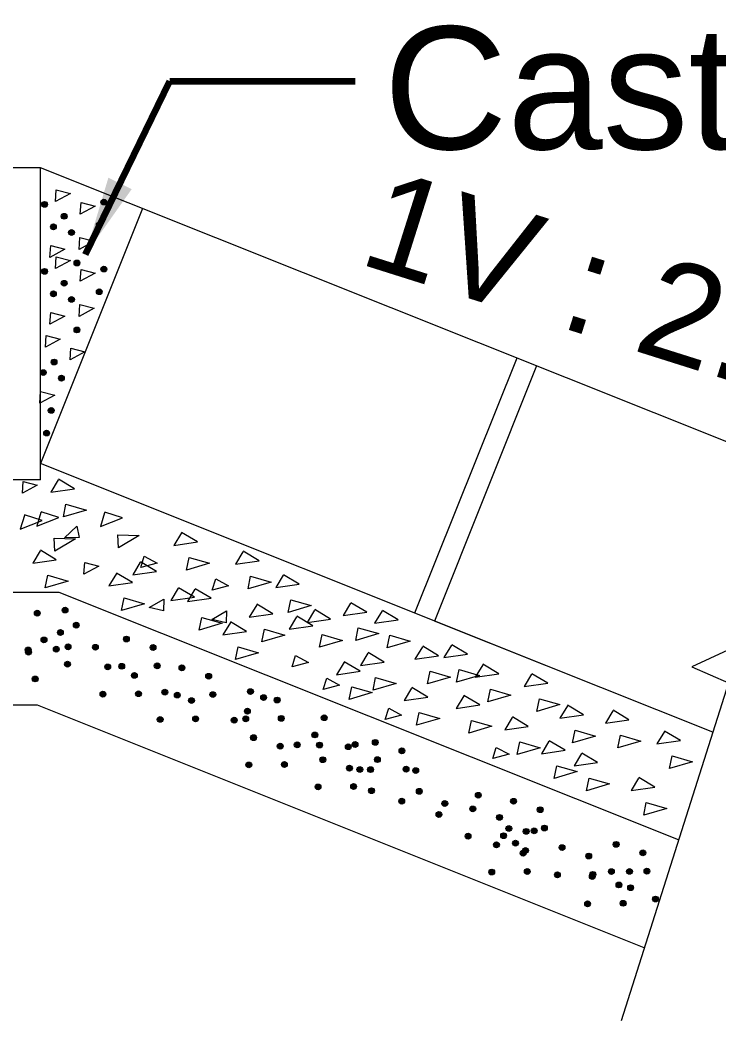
# Model space of a CAD drawing. Header units: inches. Extents: x -885 to 26362, y -28010 to 990.
# Drawn here: x 4100.56 to 4106.76, y -17539.31 to -17530.43 of the extents above; entities that cross this region are included whole.
import ezdxf

# ---------------------------------------------------------------- set-up
doc = ezdxf.new("R2010")
doc.units = ezdxf.units.IN
doc.header["$MEASUREMENT"] = 0
doc.layers.add('LINE', color=7, linetype='Continuous')
doc.styles.get("Standard").update_dxf_attribs({"font": 'arial.ttf'})
doc.dimstyles.get("Standard").update_dxf_attribs({"dimtxt": 0.18, "dimasz": 0.18, "dimexe": 0.18, "dimexo": 0.0625, "dimgap": 0.09, "dimtad": 0, "dimtih": 1, "dimtoh": 1, "dimdec": 4, "dimzin": 0, "dimdsep": 46, "dimtxsty": 'Standard', "dimcen": 0.09, "dimadec": 0, "dimazin": 0, "dimtfac": 1, "dimtdec": 4, "dimtofl": 0, "dimtmove": 0, "dimatfit": 3, "dimfxl": 1, "dimtolj": 1, "dimtzin": 0, "dimarcsym": 0})

msp = doc.modelspace()

# ---------------------------------------------------------------- hatches: boundary and pattern name
at = {"layer": 'LINE', "lineweight": 20, "ltscale": 0.5}
for points in [[(4100.803818, -17532.065296, -1), (4100.752374, -17532.065296, -1)], [(4100.803818, -17532.065296, -1), (4100.752374, -17532.065296, -1)], [(4101.329717, -17532.044825, -1), (4101.278272, -17532.044825, -1)], [(4101.329717, -17532.044825, -1), (4101.278272, -17532.044825, -1)], [(4100.977981, -17532.17106, -1), (4100.926536, -17532.17106, -1)], [(4100.977981, -17532.17106, -1), (4100.926536, -17532.17106, -1)], [(4100.882423, -17532.264788, -1), (4100.830979, -17532.264788, -1)], [(4100.882423, -17532.264788, -1), (4100.830979, -17532.264788, -1)], [(4101.288735, -17532.246122, -1), (4101.237291, -17532.246122, -1)], [(4101.288735, -17532.246122, -1), (4101.237291, -17532.246122, -1)], [(4101.042863, -17532.314357, -1), (4100.991418, -17532.314357, -1)], [(4101.042863, -17532.314357, -1), (4100.991418, -17532.314357, -1)], [(4101.090732, -17532.585494, -1), (4101.039288, -17532.585494, -1)], [(4101.090732, -17532.585494, -1), (4101.039288, -17532.585494, -1)], [(4100.803818, -17532.659705, -1), (4100.752374, -17532.659705, -1)], [(4100.803818, -17532.659705, -1), (4100.752374, -17532.659705, -1)], [(4101.329717, -17532.639234, -1), (4101.278272, -17532.639234, -1)], [(4101.329717, -17532.639234, -1), (4101.278272, -17532.639234, -1)], [(4100.977981, -17532.765469, -1), (4100.926536, -17532.765469, -1)], [(4100.977981, -17532.765469, -1), (4100.926536, -17532.765469, -1)], [(4100.882423, -17532.859197, -1), (4100.830979, -17532.859197, -1)], [(4100.882423, -17532.859197, -1), (4100.830979, -17532.859197, -1)], [(4101.288735, -17532.840531, -1), (4101.237291, -17532.840531, -1)], [(4101.288735, -17532.840531, -1), (4101.237291, -17532.840531, -1)], [(4101.042863, -17532.908766, -1), (4100.991418, -17532.908766, -1)], [(4101.042863, -17532.908766, -1), (4100.991418, -17532.908766, -1)], [(4101.090732, -17533.179903, -1), (4101.039288, -17533.179903, -1)], [(4101.090732, -17533.179903, -1), (4101.039288, -17533.179903, -1)], [(4100.888123, -17533.464335, -1), (4100.836678, -17533.464335, -1)], [(4100.888123, -17533.464335, -1), (4100.836678, -17533.464335, -1)], [(4100.792565, -17533.558063, -1), (4100.741121, -17533.558063, -1)], [(4100.792565, -17533.558063, -1), (4100.741121, -17533.558063, -1)], [(4100.953005, -17533.607632, -1), (4100.90156, -17533.607632, -1)], [(4100.953005, -17533.607632, -1), (4100.90156, -17533.607632, -1)], [(4100.862934, -17533.893471, -1), (4100.811489, -17533.893471, -1)], [(4100.862934, -17533.893471, -1), (4100.811489, -17533.893471, -1)], [(4100.821953, -17534.094768, -1), (4100.770508, -17534.094768, -1)], [(4100.821953, -17534.094768, -1), (4100.770508, -17534.094768, -1)], [(4100.73917, -17535.692337, -1), (4100.687725, -17535.692337, -1)], [(4100.73917, -17535.692337, -1), (4100.687725, -17535.692337, -1)], [(4100.985865, -17535.665436, -1), (4100.934421, -17535.665436, -1)], [(4100.985865, -17535.665436, -1), (4100.934421, -17535.665436, -1)], [(4101.085054, -17535.799487, -1), (4101.033609, -17535.799487, -1)], [(4101.085054, -17535.799487, -1), (4101.033609, -17535.799487, -1)], [(4100.94446, -17535.864324, -1), (4100.893015, -17535.864324, -1)], [(4100.94446, -17535.864324, -1), (4100.893015, -17535.864324, -1)], [(4101.52742, -17535.932795, -1), (4101.480356, -17535.912022, -1)], [(4101.52742, -17535.932795, -1), (4101.480356, -17535.912022, -1)], [(4100.798796, -17535.93045, -1), (4100.747352, -17535.93045, -1)], [(4100.798796, -17535.93045, -1), (4100.747352, -17535.93045, -1)], [(4100.907789, -17536.011811, -1), (4100.856345, -17536.011811, -1)], [(4100.907789, -17536.011811, -1), (4100.856345, -17536.011811, -1)], [(4101.012243, -17535.992199, -1), (4100.960798, -17535.992199, -1)], [(4101.012243, -17535.992199, -1), (4100.960798, -17535.992199, -1)], [(4101.254568, -17535.995294, -1), (4101.203123, -17535.995294, -1)], [(4101.254568, -17535.995294, -1), (4101.203123, -17535.995294, -1)], [(4101.763972, -17536.007798, -1), (4101.716908, -17535.987025, -1)], [(4101.763972, -17536.007798, -1), (4101.716908, -17535.987025, -1)], [(4100.658219, -17536.0191, -1), (4100.606774, -17536.0191, -1)], [(4100.658219, -17536.0191, -1), (4100.606774, -17536.0191, -1)], [(4100.661094, -17536.038712, -1), (4100.609649, -17536.038712, -1)], [(4100.661094, -17536.038712, -1), (4100.609649, -17536.038712, -1)], [(4101.006978, -17536.145861, -1), (4100.955533, -17536.145861, -1)], [(4101.006978, -17536.145861, -1), (4100.955533, -17536.145861, -1)], [(4101.361307, -17536.18055, -1), (4101.314243, -17536.159777, -1)], [(4101.361307, -17536.18055, -1), (4101.314243, -17536.159777, -1)], [(4101.485822, -17536.174709, -1), (4101.438758, -17536.153936, -1)], [(4101.485822, -17536.174709, -1), (4101.438758, -17536.153936, -1)], [(4101.800587, -17536.170485, -1), (4101.753523, -17536.149712, -1)], [(4101.800587, -17536.170485, -1), (4101.753523, -17536.149712, -1)], [(4102.020195, -17536.188066, -1), (4101.973131, -17536.167293, -1)], [(4102.020195, -17536.188066, -1), (4101.973131, -17536.167293, -1)], [(4100.72072, -17536.276824, -1), (4100.669276, -17536.276824, -1)], [(4100.72072, -17536.276824, -1), (4100.669276, -17536.276824, -1)], [(4101.597859, -17536.255553, -1), (4101.550795, -17536.234781, -1)], [(4101.597859, -17536.255553, -1), (4101.550795, -17536.234781, -1)], [(4102.256748, -17536.263069, -1), (4102.209683, -17536.242296, -1)], [(4102.256748, -17536.263069, -1), (4102.209683, -17536.242296, -1)], [(4101.319709, -17536.422464, -1), (4101.272645, -17536.401692, -1)], [(4101.319709, -17536.422464, -1), (4101.272645, -17536.401692, -1)], [(4101.634473, -17536.418241, -1), (4101.587409, -17536.397468, -1)], [(4101.634473, -17536.418241, -1), (4101.587409, -17536.397468, -1)], [(4101.868036, -17536.404207, -1), (4101.820972, -17536.383434, -1)], [(4101.868036, -17536.404207, -1), (4101.820972, -17536.383434, -1)], [(4101.978597, -17536.42998, -1), (4101.931533, -17536.409207, -1)], [(4101.978597, -17536.42998, -1), (4101.931533, -17536.409207, -1)], [(4102.293362, -17536.425757, -1), (4102.246298, -17536.404984, -1)], [(4102.293362, -17536.425757, -1), (4102.246298, -17536.404984, -1)], [(4102.627031, -17536.399247, -1), (4102.579967, -17536.378474, -1)], [(4102.627031, -17536.399247, -1), (4102.579967, -17536.378474, -1)], [(4102.745725, -17536.442953, -1), (4102.69431, -17536.441196, -1)], [(4102.745725, -17536.442953, -1), (4102.69431, -17536.441196, -1)], [(4102.104588, -17536.47921, -1), (4102.057524, -17536.458437, -1)], [(4102.104588, -17536.47921, -1), (4102.057524, -17536.458437, -1)], [(4102.863584, -17536.47425, -1), (4102.816519, -17536.453477, -1)], [(4102.863584, -17536.47425, -1), (4102.816519, -17536.453477, -1)], [(4101.826438, -17536.646121, -1), (4101.779374, -17536.625348, -1)], [(4101.826438, -17536.646121, -1), (4101.779374, -17536.625348, -1)], [(4102.141203, -17536.641898, -1), (4102.094138, -17536.621125, -1)], [(4102.141203, -17536.641898, -1), (4102.094138, -17536.621125, -1)], [(4102.585433, -17536.641161, -1), (4102.538369, -17536.620388, -1)], [(4102.585433, -17536.641161, -1), (4102.538369, -17536.620388, -1)], [(4102.600216, -17536.572602, -1), (4102.553152, -17536.55183, -1)], [(4102.600216, -17536.572602, -1), (4102.553152, -17536.55183, -1)], [(4102.900198, -17536.636938, -1), (4102.853134, -17536.616165, -1)], [(4102.900198, -17536.636938, -1), (4102.853134, -17536.616165, -1)], [(4103.281374, -17536.631396, -1), (4103.23431, -17536.610623, -1)], [(4103.281374, -17536.631396, -1), (4103.23431, -17536.610623, -1)], [(4102.485495, -17536.642854, -1), (4102.434081, -17536.641098, -1)], [(4102.485495, -17536.642854, -1), (4102.434081, -17536.641098, -1)], [(4102.654706, -17536.808082, -1), (4102.607641, -17536.787309, -1)], [(4102.654706, -17536.808082, -1), (4102.607641, -17536.787309, -1)], [(4103.197748, -17536.784277, -1), (4103.150684, -17536.763505, -1)], [(4103.197748, -17536.784277, -1), (4103.150684, -17536.763505, -1)], [(4102.891258, -17536.883085, -1), (4102.844194, -17536.862312, -1)], [(4102.891258, -17536.883085, -1), (4102.844194, -17536.862312, -1)], [(4103.041853, -17536.87164, -1), (4102.994789, -17536.850867, -1)], [(4103.041853, -17536.87164, -1), (4102.994789, -17536.850867, -1)], [(4103.239776, -17536.87331, -1), (4103.192712, -17536.852538, -1)], [(4103.239776, -17536.87331, -1), (4103.192712, -17536.852538, -1)], [(4103.494795, -17536.888558, -1), (4103.447731, -17536.867785, -1)], [(4103.494795, -17536.888558, -1), (4103.447731, -17536.867785, -1)], [(4103.554541, -17536.869087, -1), (4103.507477, -17536.848314, -1)], [(4103.554541, -17536.869087, -1), (4103.507477, -17536.848314, -1)], [(4103.73362, -17536.849892, -1), (4103.686556, -17536.829119, -1)], [(4103.73362, -17536.849892, -1), (4103.686556, -17536.829119, -1)], [(4103.970173, -17536.924896, -1), (4103.923108, -17536.904123, -1)], [(4103.970173, -17536.924896, -1), (4103.923108, -17536.904123, -1)], [(4102.613108, -17537.049996, -1), (4102.566043, -17537.029223, -1)], [(4102.613108, -17537.049996, -1), (4102.566043, -17537.029223, -1)], [(4102.927872, -17537.045772, -1), (4102.880808, -17537.025, -1)], [(4102.927872, -17537.045772, -1), (4102.880808, -17537.025, -1)], [(4103.268518, -17537.003455, -1), (4103.221454, -17536.982683, -1)], [(4103.268518, -17537.003455, -1), (4103.221454, -17536.982683, -1)], [(4103.505071, -17537.078459, -1), (4103.458006, -17537.057686, -1)], [(4103.505071, -17537.078459, -1), (4103.458006, -17537.057686, -1)], [(4103.752932, -17537.003298, -1), (4103.705868, -17536.982526, -1)], [(4103.752932, -17537.003298, -1), (4103.705868, -17536.982526, -1)], [(4104.006787, -17537.087583, -1), (4103.959723, -17537.06681, -1)], [(4104.006787, -17537.087583, -1), (4103.959723, -17537.06681, -1)], [(4103.597037, -17537.090661, -1), (4103.549973, -17537.069888, -1)], [(4103.597037, -17537.090661, -1), (4103.549973, -17537.069888, -1)], [(4103.692022, -17537.091807, -1), (4103.644958, -17537.071034, -1)], [(4103.692022, -17537.091807, -1), (4103.644958, -17537.071034, -1)], [(4104.092327, -17537.100233, -1), (4104.045263, -17537.07946, -1)], [(4104.092327, -17537.100233, -1), (4104.045263, -17537.07946, -1)], [(4103.22692, -17537.24537, -1), (4103.179856, -17537.224597, -1)], [(4103.22692, -17537.24537, -1), (4103.179856, -17537.224597, -1)], [(4103.541685, -17537.241146, -1), (4103.494621, -17537.220373, -1)], [(4103.541685, -17537.241146, -1), (4103.494621, -17537.220373, -1)], [(4103.700655, -17537.278742, -1), (4103.653591, -17537.257969, -1)], [(4103.700655, -17537.278742, -1), (4103.653591, -17537.257969, -1)], [(4104.124288, -17537.284327, -1), (4104.077224, -17537.263554, -1)], [(4104.124288, -17537.284327, -1), (4104.077224, -17537.263554, -1)], [(4104.647511, -17537.319254, -1), (4104.600446, -17537.298481, -1)], [(4104.647511, -17537.319254, -1), (4104.600446, -17537.298481, -1)], [(4103.968393, -17537.37169, -1), (4103.921329, -17537.350917, -1)], [(4103.968393, -17537.37169, -1), (4103.921329, -17537.350917, -1)], [(4104.350161, -17537.39286, -1), (4104.303097, -17537.372087, -1)], [(4104.350161, -17537.39286, -1), (4104.303097, -17537.372087, -1)], [(4104.598581, -17537.440295, -1), (4104.551517, -17537.419522, -1)], [(4104.598581, -17537.440295, -1), (4104.551517, -17537.419522, -1)], [(4104.959916, -17537.372259, -1), (4104.912852, -17537.351486, -1)], [(4104.959916, -17537.372259, -1), (4104.912852, -17537.351486, -1)], [(4104.298187, -17537.490417, -1), (4104.251123, -17537.469644, -1)], [(4104.298187, -17537.490417, -1), (4104.251123, -17537.469644, -1)], [(4104.835133, -17537.515298, -1), (4104.788069, -17537.494526, -1)], [(4104.835133, -17537.515298, -1), (4104.788069, -17537.494526, -1)], [(4105.196468, -17537.447262, -1), (4105.149404, -17537.426489, -1)], [(4105.196468, -17537.447262, -1), (4105.149404, -17537.426489, -1)], [(4104.918318, -17537.614173, -1), (4104.871254, -17537.593401, -1)], [(4104.918318, -17537.614173, -1), (4104.871254, -17537.593401, -1)], [(4105.233082, -17537.60995, -1), (4105.186018, -17537.589177, -1)], [(4105.233082, -17537.60995, -1), (4105.186018, -17537.589177, -1)], [(4104.556983, -17537.68221, -1), (4104.509919, -17537.661437, -1)], [(4104.556983, -17537.68221, -1), (4104.509919, -17537.661437, -1)], [(4104.871748, -17537.677986, -1), (4104.824683, -17537.657213, -1)], [(4104.871748, -17537.677986, -1), (4104.824683, -17537.657213, -1)], [(4105.071704, -17537.639384, -1), (4105.02464, -17537.618611, -1)], [(4105.071704, -17537.639384, -1), (4105.02464, -17537.618611, -1)], [(4105.142877, -17537.635132, -1), (4105.095813, -17537.614359, -1)], [(4105.142877, -17537.635132, -1), (4105.095813, -17537.614359, -1)], [(4104.808305, -17537.758622, -1), (4104.761241, -17537.73785, -1)], [(4104.808305, -17537.758622, -1), (4104.761241, -17537.73785, -1)], [(4104.977381, -17537.744287, -1), (4104.930317, -17537.723514, -1)], [(4104.977381, -17537.744287, -1), (4104.930317, -17537.723514, -1)], [(4105.390335, -17537.783402, -1), (4105.343271, -17537.762629, -1)], [(4105.390335, -17537.783402, -1), (4105.343271, -17537.762629, -1)], [(4105.869504, -17537.75484, -1), (4105.82244, -17537.734067, -1)], [(4105.869504, -17537.75484, -1), (4105.82244, -17537.734067, -1)], [(4105.044858, -17537.833626, -1), (4104.997793, -17537.812853, -1)], [(4105.044858, -17537.833626, -1), (4104.997793, -17537.812853, -1)], [(4105.06597, -17537.809418, -1), (4105.018906, -17537.788645, -1)], [(4105.06597, -17537.809418, -1), (4105.018906, -17537.788645, -1)], [(4105.626888, -17537.858405, -1), (4105.579823, -17537.837632, -1)], [(4105.626888, -17537.858405, -1), (4105.579823, -17537.837632, -1)], [(4106.106056, -17537.829843, -1), (4106.058992, -17537.809071, -1)], [(4106.106056, -17537.829843, -1), (4106.058992, -17537.809071, -1)], [(4104.766707, -17538.000537, -1), (4104.719643, -17537.979764, -1)], [(4104.766707, -17538.000537, -1), (4104.719643, -17537.979764, -1)], [(4105.081472, -17537.996313, -1), (4105.034408, -17537.97554, -1)], [(4105.081472, -17537.996313, -1), (4105.034408, -17537.97554, -1)], [(4105.348737, -17538.025316, -1), (4105.301673, -17538.004543, -1)], [(4105.348737, -17538.025316, -1), (4105.301673, -17538.004543, -1)], [(4105.658213, -17538.040195, -1), (4105.611149, -17538.019422, -1)], [(4105.658213, -17538.040195, -1), (4105.611149, -17538.019422, -1)], [(4105.663502, -17538.021093, -1), (4105.616438, -17538.00032, -1)], [(4105.663502, -17538.021093, -1), (4105.616438, -17538.00032, -1)], [(4105.827906, -17537.996755, -1), (4105.780842, -17537.975982, -1)], [(4105.827906, -17537.996755, -1), (4105.780842, -17537.975982, -1)], [(4105.987867, -17537.995077, -1), (4105.940803, -17537.974304, -1)], [(4105.987867, -17537.995077, -1), (4105.940803, -17537.974304, -1)], [(4106.142671, -17537.992531, -1), (4106.095606, -17537.971758, -1)], [(4106.142671, -17537.992531, -1), (4106.095606, -17537.971758, -1)], [(4105.894765, -17538.115198, -1), (4105.847701, -17538.094425, -1)], [(4105.894765, -17538.115198, -1), (4105.847701, -17538.094425, -1)], [(4105.998244, -17538.139434, -1), (4105.951179, -17538.118661, -1)], [(4105.998244, -17538.139434, -1), (4105.951179, -17538.118661, -1)], [(4106.218686, -17538.240114, -1), (4106.171621, -17538.219341, -1)], [(4106.218686, -17538.240114, -1), (4106.171621, -17538.219341, -1)], [(4105.616615, -17538.282109, -1), (4105.569551, -17538.261337, -1)], [(4105.616615, -17538.282109, -1), (4105.569551, -17538.261337, -1)], [(4105.93138, -17538.277886, -1), (4105.884316, -17538.257113, -1)], [(4105.93138, -17538.277886, -1), (4105.884316, -17538.257113, -1)]]:
    msp.add_hatch(color=7, dxfattribs=at).paths.add_polyline_path(points)

# ---------------------------------------------------------------- linework, layer by layer
at = {"layer": 'LINE', "color": 7, "lineweight": 20, "ltscale": 0.5}
for p, q in [((4100.741748, -17531.739985), (4096.875187, -17531.739985)), ((4100.741748, -17531.739985), (4096.875187, -17531.739985)), ((4107.489985, -17534.43928), (4100.741748, -17531.739985)), ((4100.741748, -17534.508824), (4100.741748, -17531.739985)), ((4107.489985, -17534.43928), (4100.741748, -17531.739985)), ((4100.741748, -17534.508824), (4100.741748, -17531.739985)), ((4100.875279, -17532.040486), (4100.881548, -17531.936236)), ((4100.875279, -17532.040486), (4100.881548, -17531.936236)), ((4101.00671, -17531.968749), (4100.875279, -17532.040486)), ((4101.00671, -17531.968749), (4100.875279, -17532.040486)), ((4100.881548, -17531.936236), (4101.00671, -17531.968749)), ((4100.881548, -17531.936236), (4101.00671, -17531.968749)), ((4101.09497, -17532.152671), (4101.101238, -17532.048421)), ((4101.09497, -17532.152671), (4101.101238, -17532.048421)), ((4101.101238, -17532.048421), (4101.226401, -17532.080934)), ((4101.101238, -17532.048421), (4101.226401, -17532.080934)), ((4101.647193, -17532.102164), (4100.741748, -17534.365777)), ((4101.647193, -17532.102164), (4100.741748, -17534.365777)), ((4101.226401, -17532.080934), (4101.09497, -17532.152671)), ((4101.226401, -17532.080934), (4101.09497, -17532.152671)), ((4100.826266, -17532.535346), (4100.832534, -17532.431096)), ((4100.826266, -17532.535346), (4100.832534, -17532.431096)), ((4100.832534, -17532.431096), (4100.957697, -17532.463609)), ((4100.832534, -17532.431096), (4100.957697, -17532.463609)), ((4101.085206, -17532.464837), (4101.091475, -17532.360587)), ((4101.085206, -17532.464837), (4101.091475, -17532.360587)), ((4101.216637, -17532.3931), (4101.085206, -17532.464837)), ((4101.216637, -17532.3931), (4101.085206, -17532.464837)), ((4101.091475, -17532.360587), (4101.216637, -17532.3931)), ((4101.091475, -17532.360587), (4101.216637, -17532.3931)), ((4100.957697, -17532.463609), (4100.826266, -17532.535346)), ((4100.957697, -17532.463609), (4100.826266, -17532.535346)), ((4100.875279, -17532.634895), (4100.881548, -17532.530645)), ((4100.875279, -17532.634895), (4100.881548, -17532.530645)), ((4101.00671, -17532.563158), (4100.875279, -17532.634895)), ((4101.00671, -17532.563158), (4100.875279, -17532.634895)), ((4100.881548, -17532.530645), (4101.00671, -17532.563158)), ((4100.881548, -17532.530645), (4101.00671, -17532.563158)), ((4101.09497, -17532.74708), (4101.101238, -17532.64283)), ((4101.09497, -17532.74708), (4101.101238, -17532.64283)), ((4101.226401, -17532.675343), (4101.09497, -17532.74708)), ((4101.226401, -17532.675343), (4101.09497, -17532.74708)), ((4101.101238, -17532.64283), (4101.226401, -17532.675343)), ((4101.101238, -17532.64283), (4101.226401, -17532.675343)), ((4101.085206, -17533.059246), (4101.091475, -17532.954996)), ((4101.085206, -17533.059246), (4101.091475, -17532.954996)), ((4101.091475, -17532.954996), (4101.216637, -17532.987509)), ((4101.091475, -17532.954996), (4101.216637, -17532.987509)), ((4100.826266, -17533.129755), (4100.832534, -17533.025505)), ((4100.826266, -17533.129755), (4100.832534, -17533.025505)), ((4100.832534, -17533.025505), (4100.957697, -17533.058018)), ((4100.832534, -17533.025505), (4100.957697, -17533.058018)), ((4101.216637, -17532.987509), (4101.085206, -17533.059246)), ((4101.216637, -17532.987509), (4101.085206, -17533.059246)), ((4100.957697, -17533.058018), (4100.826266, -17533.129755)), ((4100.957697, -17533.058018), (4100.826266, -17533.129755)), ((4100.785421, -17533.333761), (4100.79169, -17533.229511)), ((4100.785421, -17533.333761), (4100.79169, -17533.229511)), ((4100.79169, -17533.229511), (4100.916852, -17533.262024)), ((4100.79169, -17533.229511), (4100.916852, -17533.262024)), ((4100.916852, -17533.262024), (4100.785421, -17533.333761)), ((4100.916852, -17533.262024), (4100.785421, -17533.333761)), ((4101.005112, -17533.445946), (4101.01138, -17533.341696)), ((4101.005112, -17533.445946), (4101.01138, -17533.341696)), ((4101.136543, -17533.374209), (4101.005112, -17533.445946)), ((4101.136543, -17533.374209), (4101.005112, -17533.445946)), ((4101.01138, -17533.341696), (4101.136543, -17533.374209)), ((4101.01138, -17533.341696), (4101.136543, -17533.374209)), ((4104.964373, -17533.429036), (4104.058928, -17535.692649)), ((4104.964373, -17533.429036), (4104.058928, -17535.692649)), ((4105.139701, -17533.499167), (4104.234256, -17535.76278)), ((4105.139701, -17533.499167), (4104.234256, -17535.76278)), ((4100.736408, -17533.828621), (4100.742676, -17533.724371)), ((4100.736408, -17533.828621), (4100.742676, -17533.724371)), ((4100.867839, -17533.756884), (4100.736408, -17533.828621)), ((4100.867839, -17533.756884), (4100.736408, -17533.828621)), ((4100.742676, -17533.724371), (4100.867839, -17533.756884)), ((4100.742676, -17533.724371), (4100.867839, -17533.756884)), ((4105.384131, -17536.22273), (4100.741748, -17534.365777)), ((4105.384131, -17536.22273), (4100.741748, -17534.365777)), ((4100.741748, -17534.508824), (4095.741748, -17534.508824)), ((4100.741748, -17534.508824), (4095.741748, -17534.508824)), ((4100.581914, -17534.628896), (4100.588182, -17534.524646)), ((4100.581914, -17534.628896), (4100.588182, -17534.524646)), ((4100.713345, -17534.557159), (4100.581914, -17534.628896)), ((4100.713345, -17534.557159), (4100.581914, -17534.628896)), ((4100.588182, -17534.524646), (4100.713345, -17534.557159)), ((4100.588182, -17534.524646), (4100.713345, -17534.557159)), ((4100.899314, -17534.508644), (4100.833615, -17534.618604)), ((4100.899314, -17534.508644), (4100.833615, -17534.618604)), ((4101.042611, -17534.588629), (4100.901794, -17534.504494)), ((4101.042611, -17534.588629), (4100.901794, -17534.504494)), ((4100.833615, -17534.618604), (4101.042611, -17534.588629)), ((4100.833615, -17534.618604), (4101.042611, -17534.588629)), ((4100.945065, -17534.838278), (4100.967772, -17534.725892)), ((4100.945065, -17534.838278), (4100.967772, -17534.725892)), ((4100.967772, -17534.725892), (4101.149103, -17534.777843)), ((4100.967772, -17534.725892), (4101.149103, -17534.777843)), ((4100.599698, -17534.826368), (4100.562233, -17534.948859)), ((4100.599698, -17534.826368), (4100.562233, -17534.948859)), ((4100.757977, -17534.869723), (4100.601112, -17534.821745)), ((4100.757977, -17534.869723), (4100.601112, -17534.821745)), ((4100.745958, -17534.799318), (4100.708494, -17534.921809)), ((4100.745958, -17534.799318), (4100.708494, -17534.921809)), ((4100.904237, -17534.842672), (4100.747373, -17534.794694)), ((4100.904237, -17534.842672), (4100.747373, -17534.794694)), ((4101.149103, -17534.777843), (4100.945065, -17534.838278)), ((4101.149103, -17534.777843), (4100.945065, -17534.838278)), ((4101.310593, -17534.802594), (4101.273129, -17534.925085)), ((4101.310593, -17534.802594), (4101.273129, -17534.925085)), ((4101.468872, -17534.845948), (4101.312007, -17534.797971)), ((4101.468872, -17534.845948), (4101.312007, -17534.797971)), ((4100.562233, -17534.948859), (4100.757977, -17534.869723)), ((4100.562233, -17534.948859), (4100.757977, -17534.869723)), ((4100.708494, -17534.921809), (4100.904237, -17534.842672)), ((4100.708494, -17534.921809), (4100.904237, -17534.842672)), ((4100.955499, -17535.024704), (4101.06281, -17534.920279)), ((4100.955499, -17535.024704), (4101.06281, -17534.920279)), ((4101.06281, -17534.920279), (4101.084795, -17535.022376)), ((4101.06281, -17534.920279), (4101.084795, -17535.022376)), ((4101.273129, -17534.925085), (4101.468872, -17534.845948)), ((4101.273129, -17534.925085), (4101.468872, -17534.845948)), ((4101.429069, -17534.997136), (4101.617565, -17535.004166)), ((4101.433928, -17535.11169), (4101.429069, -17534.997136)), ((4101.429069, -17534.997136), (4101.617565, -17535.004166)), ((4101.433928, -17535.11169), (4101.429069, -17534.997136)), ((4101.617565, -17535.004166), (4101.433928, -17535.11169)), ((4101.617565, -17535.004166), (4101.433928, -17535.11169)), ((4101.991, -17534.981021), (4101.925301, -17535.090981)), ((4101.991, -17534.981021), (4101.925301, -17535.090981)), ((4102.134297, -17535.061006), (4101.99348, -17534.97687)), ((4102.134297, -17535.061006), (4101.99348, -17534.97687)), ((4100.869293, -17535.141889), (4100.864434, -17535.027336)), ((4100.864434, -17535.027336), (4101.05293, -17535.034366)), ((4100.869293, -17535.141889), (4100.864434, -17535.027336)), ((4100.864434, -17535.027336), (4101.05293, -17535.034366)), ((4101.05293, -17535.034366), (4100.869293, -17535.141889)), ((4101.05293, -17535.034366), (4100.869293, -17535.141889)), ((4101.084795, -17535.022376), (4100.955499, -17535.024704)), ((4101.084795, -17535.022376), (4100.955499, -17535.024704)), ((4101.925301, -17535.090981), (4102.134297, -17535.061006)), ((4101.925301, -17535.090981), (4102.134297, -17535.061006)), ((4100.738346, -17535.139306), (4100.672647, -17535.249266)), ((4100.738346, -17535.139306), (4100.672647, -17535.249266)), ((4100.881644, -17535.219291), (4100.740826, -17535.135156)), ((4100.881644, -17535.219291), (4100.740826, -17535.135156)), ((4101.630824, -17535.286706), (4101.661868, -17535.186988)), ((4101.630824, -17535.286706), (4101.661868, -17535.186988)), ((4101.661868, -17535.186988), (4101.775607, -17535.248519)), ((4101.661868, -17535.186988), (4101.775607, -17535.248519)), ((4102.536244, -17535.148271), (4102.470545, -17535.258231)), ((4102.536244, -17535.148271), (4102.470545, -17535.258231)), ((4102.679542, -17535.228256), (4102.538724, -17535.14412)), ((4102.679542, -17535.228256), (4102.538724, -17535.14412)), ((4100.672647, -17535.249266), (4100.881644, -17535.219291)), ((4100.672647, -17535.249266), (4100.881644, -17535.219291)), ((4101.127526, -17535.346644), (4101.133795, -17535.242395)), ((4101.127526, -17535.346644), (4101.133795, -17535.242395)), ((4101.258957, -17535.274908), (4101.127526, -17535.346644)), ((4101.258957, -17535.274908), (4101.127526, -17535.346644)), ((4101.133795, -17535.242395), (4101.258957, -17535.274908)), ((4101.133795, -17535.242395), (4101.258957, -17535.274908)), ((4101.626653, -17535.241794), (4101.560954, -17535.351753)), ((4101.626653, -17535.241794), (4101.560954, -17535.351753)), ((4101.769951, -17535.321779), (4101.629133, -17535.237643)), ((4101.769951, -17535.321779), (4101.629133, -17535.237643)), ((4101.775607, -17535.248519), (4101.630824, -17535.286706)), ((4101.775607, -17535.248519), (4101.630824, -17535.286706)), ((4102.036751, -17535.310655), (4102.059458, -17535.198269)), ((4102.036751, -17535.310655), (4102.059458, -17535.198269)), ((4102.240789, -17535.25022), (4102.036751, -17535.310655)), ((4102.240789, -17535.25022), (4102.036751, -17535.310655)), ((4102.059458, -17535.198269), (4102.240789, -17535.25022)), ((4102.059458, -17535.198269), (4102.240789, -17535.25022)), ((4102.470545, -17535.258231), (4102.679542, -17535.228256)), ((4102.470545, -17535.258231), (4102.679542, -17535.228256)), ((4100.784098, -17535.46894), (4100.806804, -17535.356554)), ((4100.784098, -17535.46894), (4100.806804, -17535.356554)), ((4100.806804, -17535.356554), (4100.988135, -17535.408505)), ((4100.806804, -17535.356554), (4100.988135, -17535.408505)), ((4101.41453, -17535.340647), (4101.348831, -17535.450607)), ((4101.41453, -17535.340647), (4101.348831, -17535.450607)), ((4101.557827, -17535.420632), (4101.41701, -17535.336496)), ((4101.557827, -17535.420632), (4101.41701, -17535.336496)), ((4101.560954, -17535.351753), (4101.769951, -17535.321779)), ((4101.560954, -17535.351753), (4101.769951, -17535.321779)), ((4102.581996, -17535.477905), (4102.604702, -17535.365518)), ((4102.581996, -17535.477905), (4102.604702, -17535.365518)), ((4102.604702, -17535.365518), (4102.786033, -17535.41747)), ((4102.604702, -17535.365518), (4102.786033, -17535.41747)), ((4102.893511, -17535.355963), (4102.827812, -17535.465923)), ((4102.893511, -17535.355963), (4102.827812, -17535.465923)), ((4103.036809, -17535.435949), (4102.895991, -17535.351813)), ((4103.036809, -17535.435949), (4102.895991, -17535.351813)), ((4100.988135, -17535.408505), (4100.784098, -17535.46894)), ((4100.988135, -17535.408505), (4100.784098, -17535.46894)), ((4101.348831, -17535.450607), (4101.557827, -17535.420632)), ((4101.348831, -17535.450607), (4101.557827, -17535.420632)), ((4102.264309, -17535.48802), (4102.295353, -17535.388302)), ((4102.264309, -17535.48802), (4102.295353, -17535.388302)), ((4102.409092, -17535.449834), (4102.264309, -17535.48802)), ((4102.409092, -17535.449834), (4102.264309, -17535.48802)), ((4102.295353, -17535.388302), (4102.409092, -17535.449834)), ((4102.295353, -17535.388302), (4102.409092, -17535.449834)), ((4102.786033, -17535.41747), (4102.581996, -17535.477905)), ((4102.786033, -17535.41747), (4102.581996, -17535.477905)), ((4102.827812, -17535.465923), (4103.036809, -17535.435949)), ((4102.827812, -17535.465923), (4103.036809, -17535.435949)), ((4100.906782, -17535.508824), (4085.176832, -17535.508824)), ((4100.906782, -17535.508824), (4085.176832, -17535.508824)), ((4106.399059, -17537.705734), (4100.906782, -17535.508824)), ((4106.399059, -17537.705734), (4100.906782, -17535.508824)), ((4101.963324, -17535.471554), (4101.897625, -17535.581514)), ((4101.963324, -17535.471554), (4101.897625, -17535.581514)), ((4102.106621, -17535.551539), (4101.965804, -17535.467403)), ((4102.106621, -17535.551539), (4101.965804, -17535.467403)), ((4102.111807, -17535.480305), (4102.046108, -17535.590265)), ((4102.111807, -17535.480305), (4102.046108, -17535.590265)), ((4102.255105, -17535.56029), (4102.114287, -17535.476154)), ((4102.255105, -17535.56029), (4102.114287, -17535.476154)), ((4101.460281, -17535.67028), (4101.482988, -17535.557894)), ((4101.460281, -17535.67028), (4101.482988, -17535.557894)), ((4101.664319, -17535.609845), (4101.460281, -17535.67028)), ((4101.664319, -17535.609845), (4101.460281, -17535.67028)), ((4101.482988, -17535.557894), (4101.664319, -17535.609845)), ((4101.482988, -17535.557894), (4101.664319, -17535.609845)), ((4101.705852, -17535.64345), (4101.835041, -17535.567751)), ((4101.705852, -17535.64345), (4101.835041, -17535.567751)), ((4101.835041, -17535.567751), (4101.831945, -17535.672143)), ((4101.835041, -17535.567751), (4101.831945, -17535.672143)), ((4101.897625, -17535.581514), (4102.106621, -17535.551539)), ((4101.897625, -17535.581514), (4102.106621, -17535.551539)), ((4102.046108, -17535.590265), (4102.255105, -17535.56029)), ((4102.046108, -17535.590265), (4102.255105, -17535.56029)), ((4102.659239, -17535.618659), (4102.59354, -17535.728619)), ((4102.659239, -17535.618659), (4102.59354, -17535.728619)), ((4102.802536, -17535.698644), (4102.661719, -17535.614508)), ((4102.802536, -17535.698644), (4102.661719, -17535.614508)), ((4102.939263, -17535.685597), (4102.961969, -17535.573211)), ((4102.939263, -17535.685597), (4102.961969, -17535.573211)), ((4103.1433, -17535.625162), (4102.939263, -17535.685597)), ((4103.1433, -17535.625162), (4102.939263, -17535.685597)), ((4102.961969, -17535.573211), (4103.1433, -17535.625162)), ((4102.961969, -17535.573211), (4103.1433, -17535.625162)), ((4103.491633, -17535.604701), (4103.425934, -17535.714661)), ((4103.491633, -17535.604701), (4103.425934, -17535.714661)), ((4103.634931, -17535.684686), (4103.494113, -17535.60055)), ((4103.634931, -17535.684686), (4103.494113, -17535.60055)), ((4101.831945, -17535.672143), (4101.705852, -17535.64345)), ((4101.831945, -17535.672143), (4101.705852, -17535.64345)), ((4102.261298, -17535.749301), (4102.390487, -17535.673602)), ((4102.261298, -17535.749301), (4102.390487, -17535.673602)), ((4102.390487, -17535.673602), (4102.387391, -17535.777994)), ((4102.390487, -17535.673602), (4102.387391, -17535.777994)), ((4102.59354, -17535.728619), (4102.802536, -17535.698644)), ((4102.59354, -17535.728619), (4102.802536, -17535.698644)), ((4103.155488, -17535.804205), (4103.014671, -17535.720069)), ((4103.155488, -17535.804205), (4103.014671, -17535.720069)), ((4103.171005, -17535.665776), (4103.105306, -17535.775736)), ((4103.171005, -17535.665776), (4103.105306, -17535.775736)), ((4103.314303, -17535.745761), (4103.173485, -17535.661625)), ((4103.314303, -17535.745761), (4103.173485, -17535.661625)), ((4103.425934, -17535.714661), (4103.634931, -17535.684686)), ((4103.425934, -17535.714661), (4103.634931, -17535.684686)), ((4103.770552, -17535.672324), (4103.704853, -17535.782284)), ((4103.770552, -17535.672324), (4103.704853, -17535.782284)), ((4103.91385, -17535.75231), (4103.773032, -17535.668174)), ((4103.91385, -17535.75231), (4103.773032, -17535.668174)), ((4102.149545, -17535.842441), (4102.172251, -17535.730055)), ((4102.149545, -17535.842441), (4102.172251, -17535.730055)), ((4102.353582, -17535.782006), (4102.149545, -17535.842441)), ((4102.353582, -17535.782006), (4102.149545, -17535.842441)), ((4102.172251, -17535.730055), (4102.353582, -17535.782006)), ((4102.172251, -17535.730055), (4102.353582, -17535.782006)), ((4102.387391, -17535.777994), (4102.261298, -17535.749301)), ((4102.387391, -17535.777994), (4102.261298, -17535.749301)), ((4102.425589, -17535.774472), (4102.35989, -17535.884432)), ((4102.425589, -17535.774472), (4102.35989, -17535.884432)), ((4102.568886, -17535.854457), (4102.428069, -17535.770321)), ((4102.568886, -17535.854457), (4102.428069, -17535.770321)), ((4103.012191, -17535.72422), (4102.946492, -17535.834179)), ((4103.012191, -17535.72422), (4102.946492, -17535.834179)), ((4102.946492, -17535.834179), (4103.155488, -17535.804205)), ((4102.946492, -17535.834179), (4103.155488, -17535.804205)), ((4103.105306, -17535.775736), (4103.314303, -17535.745761)), ((4103.105306, -17535.775736), (4103.314303, -17535.745761)), ((4103.704853, -17535.782284), (4103.91385, -17535.75231)), ((4103.704853, -17535.782284), (4103.91385, -17535.75231)), ((4106.702149, -17536.749938), (4104.234256, -17535.76278)), ((4106.702149, -17536.749938), (4104.234256, -17535.76278)), ((4102.35989, -17535.884432), (4102.568886, -17535.854457)), ((4102.35989, -17535.884432), (4102.568886, -17535.854457)), ((4102.704991, -17535.948292), (4102.727697, -17535.835906)), ((4102.704991, -17535.948292), (4102.727697, -17535.835906)), ((4102.909028, -17535.887858), (4102.704991, -17535.948292)), ((4102.909028, -17535.887858), (4102.704991, -17535.948292)), ((4102.727697, -17535.835906), (4102.909028, -17535.887858)), ((4102.727697, -17535.835906), (4102.909028, -17535.887858)), ((4103.216757, -17535.995409), (4103.239463, -17535.883023)), ((4103.216757, -17535.995409), (4103.239463, -17535.883023)), ((4103.239463, -17535.883023), (4103.420794, -17535.934974)), ((4103.239463, -17535.883023), (4103.420794, -17535.934974)), ((4103.537385, -17535.934335), (4103.560091, -17535.821949)), ((4103.537385, -17535.934335), (4103.560091, -17535.821949)), ((4103.741423, -17535.8739), (4103.537385, -17535.934335)), ((4103.741423, -17535.8739), (4103.537385, -17535.934335)), ((4103.560091, -17535.821949), (4103.741423, -17535.8739)), ((4103.560091, -17535.821949), (4103.741423, -17535.8739)), ((4103.816304, -17536.001958), (4103.83901, -17535.889572)), ((4103.816304, -17536.001958), (4103.83901, -17535.889572)), ((4103.83901, -17535.889572), (4104.020341, -17535.941523)), ((4103.83901, -17535.889572), (4104.020341, -17535.941523)), ((4103.420794, -17535.934974), (4103.216757, -17535.995409)), ((4103.420794, -17535.934974), (4103.216757, -17535.995409)), ((4104.020341, -17535.941523), (4103.816304, -17536.001958)), ((4104.020341, -17535.941523), (4103.816304, -17536.001958)), ((4104.271572, -17536.070589), (4104.130755, -17535.986453)), ((4104.271572, -17536.070589), (4104.130755, -17535.986453)), ((4104.38537, -17535.976712), (4104.319671, -17536.086671)), ((4104.38537, -17535.976712), (4104.319671, -17536.086671)), ((4104.528667, -17536.056697), (4104.38785, -17535.972561)), ((4104.528667, -17536.056697), (4104.38785, -17535.972561)), ((4102.47134, -17536.104105), (4102.494047, -17535.991719)), ((4102.47134, -17536.104105), (4102.494047, -17535.991719)), ((4102.675378, -17536.04367), (4102.47134, -17536.104105)), ((4102.675378, -17536.04367), (4102.47134, -17536.104105)), ((4102.494047, -17535.991719), (4102.675378, -17536.04367)), ((4102.494047, -17535.991719), (4102.675378, -17536.04367)), ((4102.972218, -17536.16803), (4103.003261, -17536.068312)), ((4102.972218, -17536.16803), (4103.003261, -17536.068312)), ((4103.003261, -17536.068312), (4103.117001, -17536.129843)), ((4103.003261, -17536.068312), (4103.117001, -17536.129843)), ((4103.645366, -17536.047349), (4103.579667, -17536.157309)), ((4103.645366, -17536.047349), (4103.579667, -17536.157309)), ((4103.788664, -17536.127334), (4103.647846, -17536.043198)), ((4103.788664, -17536.127334), (4103.647846, -17536.043198)), ((4104.128275, -17535.990603), (4104.062576, -17536.100563)), ((4104.128275, -17535.990603), (4104.062576, -17536.100563)), ((4104.062576, -17536.100563), (4104.271572, -17536.070589)), ((4104.062576, -17536.100563), (4104.271572, -17536.070589)), ((4104.319671, -17536.086671), (4104.528667, -17536.056697)), ((4104.319671, -17536.086671), (4104.528667, -17536.056697)), ((4103.117001, -17536.129843), (4102.972218, -17536.16803)), ((4103.117001, -17536.129843), (4102.972218, -17536.16803)), ((4103.433172, -17536.128891), (4103.367473, -17536.238851)), ((4103.433172, -17536.128891), (4103.367473, -17536.238851)), ((4103.576469, -17536.208877), (4103.435652, -17536.124741)), ((4103.576469, -17536.208877), (4103.435652, -17536.124741)), ((4103.579667, -17536.157309), (4103.788664, -17536.127334)), ((4103.579667, -17536.157309), (4103.788664, -17536.127334)), ((4104.662864, -17536.15062), (4104.597165, -17536.26058)), ((4104.662864, -17536.15062), (4104.597165, -17536.26058)), ((4104.806161, -17536.230605), (4104.665344, -17536.146469)), ((4104.806161, -17536.230605), (4104.665344, -17536.146469)), ((4103.367473, -17536.238851), (4103.576469, -17536.208877)), ((4103.367473, -17536.238851), (4103.576469, -17536.208877)), ((4104.174026, -17536.320237), (4104.196732, -17536.207851)), ((4104.174026, -17536.320237), (4104.196732, -17536.207851)), ((4104.196732, -17536.207851), (4104.378064, -17536.259802)), ((4104.196732, -17536.207851), (4104.378064, -17536.259802)), ((4104.431121, -17536.306345), (4104.453828, -17536.193959)), ((4104.431121, -17536.306345), (4104.453828, -17536.193959)), ((4104.635159, -17536.24591), (4104.431121, -17536.306345)), ((4104.635159, -17536.24591), (4104.431121, -17536.306345)), ((4104.453828, -17536.193959), (4104.635159, -17536.24591)), ((4104.453828, -17536.193959), (4104.635159, -17536.24591)), ((4104.597165, -17536.26058), (4104.806161, -17536.230605)), ((4104.597165, -17536.26058), (4104.806161, -17536.230605)), ((4105.096826, -17536.235176), (4105.031127, -17536.345136)), ((4105.096826, -17536.235176), (4105.031127, -17536.345136)), ((4105.240124, -17536.315161), (4105.099306, -17536.231026)), ((4105.240124, -17536.315161), (4105.099306, -17536.231026)), ((4103.249712, -17536.369119), (4103.280755, -17536.269401)), ((4103.249712, -17536.369119), (4103.280755, -17536.269401)), ((4103.394495, -17536.330932), (4103.249712, -17536.369119)), ((4103.394495, -17536.330932), (4103.249712, -17536.369119)), ((4103.280755, -17536.269401), (4103.394495, -17536.330932)), ((4103.280755, -17536.269401), (4103.394495, -17536.330932)), ((4103.691118, -17536.376982), (4103.713824, -17536.264596)), ((4103.691118, -17536.376982), (4103.713824, -17536.264596)), ((4103.895155, -17536.316548), (4103.691118, -17536.376982)), ((4103.895155, -17536.316548), (4103.691118, -17536.376982)), ((4103.713824, -17536.264596), (4103.895155, -17536.316548)), ((4103.713824, -17536.264596), (4103.895155, -17536.316548)), ((4104.378064, -17536.259802), (4104.174026, -17536.320237)), ((4104.378064, -17536.259802), (4104.174026, -17536.320237)), ((4105.031127, -17536.345136), (4105.240124, -17536.315161)), ((4105.031127, -17536.345136), (4105.240124, -17536.315161)), ((4103.478923, -17536.458525), (4103.50163, -17536.346139)), ((4103.478923, -17536.458525), (4103.50163, -17536.346139)), ((4103.682961, -17536.39809), (4103.478923, -17536.458525)), ((4103.682961, -17536.39809), (4103.478923, -17536.458525)), ((4103.50163, -17536.346139), (4103.682961, -17536.39809)), ((4103.50163, -17536.346139), (4103.682961, -17536.39809)), ((4104.031693, -17536.357161), (4103.965994, -17536.467121)), ((4104.031693, -17536.357161), (4103.965994, -17536.467121)), ((4104.17499, -17536.437147), (4104.034173, -17536.353011)), ((4104.17499, -17536.437147), (4104.034173, -17536.353011)), ((4104.494202, -17536.427799), (4104.428503, -17536.537758)), ((4104.494202, -17536.427799), (4104.428503, -17536.537758)), ((4104.6375, -17536.507784), (4104.496682, -17536.423648)), ((4104.6375, -17536.507784), (4104.496682, -17536.423648)), ((4104.708616, -17536.480253), (4104.731322, -17536.367867)), ((4104.708616, -17536.480253), (4104.731322, -17536.367867)), ((4104.912653, -17536.419818), (4104.708616, -17536.480253)), ((4104.912653, -17536.419818), (4104.708616, -17536.480253)), ((4104.731322, -17536.367867), (4104.912653, -17536.419818)), ((4104.731322, -17536.367867), (4104.912653, -17536.419818)), ((4100.714199, -17536.508824), (4085.176832, -17536.508824)), ((4100.714199, -17536.508824), (4085.176832, -17536.508824)), ((4106.095968, -17538.661531), (4100.714199, -17536.508824)), ((4106.095968, -17538.661531), (4100.714199, -17536.508824)), ((4103.965994, -17536.467121), (4104.17499, -17536.437147)), ((4103.965994, -17536.467121), (4104.17499, -17536.437147)), ((4104.428503, -17536.537758), (4104.6375, -17536.507784)), ((4104.428503, -17536.537758), (4104.6375, -17536.507784)), ((4105.142578, -17536.56481), (4105.165284, -17536.452424)), ((4105.142578, -17536.56481), (4105.165284, -17536.452424)), ((4105.346615, -17536.504375), (4105.142578, -17536.56481)), ((4105.346615, -17536.504375), (4105.142578, -17536.56481)), ((4105.165284, -17536.452424), (4105.346615, -17536.504375)), ((4105.165284, -17536.452424), (4105.346615, -17536.504375)), ((4105.413751, -17536.514766), (4105.348052, -17536.624726)), ((4105.413751, -17536.514766), (4105.348052, -17536.624726)), ((4105.557048, -17536.594752), (4105.416231, -17536.510616)), ((4105.557048, -17536.594752), (4105.416231, -17536.510616)), ((4103.79923, -17536.635447), (4103.830274, -17536.53573)), ((4103.79923, -17536.635447), (4103.830274, -17536.53573)), ((4103.944013, -17536.597261), (4103.79923, -17536.635447)), ((4103.944013, -17536.597261), (4103.79923, -17536.635447)), ((4103.830274, -17536.53573), (4103.944013, -17536.597261)), ((4103.830274, -17536.53573), (4103.944013, -17536.597261)), ((4104.077445, -17536.686795), (4104.100151, -17536.574409)), ((4104.077445, -17536.686795), (4104.100151, -17536.574409)), ((4104.100151, -17536.574409), (4104.281482, -17536.62636)), ((4104.100151, -17536.574409), (4104.281482, -17536.62636)), ((4105.348052, -17536.624726), (4105.557048, -17536.594752)), ((4105.348052, -17536.624726), (4105.557048, -17536.594752)), ((4105.816374, -17536.55825), (4105.750675, -17536.66821)), ((4105.816374, -17536.55825), (4105.750675, -17536.66821)), ((4105.959671, -17536.638235), (4105.818854, -17536.5541)), ((4105.959671, -17536.638235), (4105.818854, -17536.5541)), ((4104.281482, -17536.62636), (4104.077445, -17536.686795)), ((4104.281482, -17536.62636), (4104.077445, -17536.686795)), ((4104.539954, -17536.757432), (4104.56266, -17536.645046)), ((4104.539954, -17536.757432), (4104.56266, -17536.645046)), ((4104.743991, -17536.696997), (4104.539954, -17536.757432)), ((4104.743991, -17536.696997), (4104.539954, -17536.757432)), ((4104.56266, -17536.645046), (4104.743991, -17536.696997)), ((4104.56266, -17536.645046), (4104.743991, -17536.696997)), ((4104.924062, -17536.618037), (4104.858363, -17536.727997)), ((4104.924062, -17536.618037), (4104.858363, -17536.727997)), ((4104.858363, -17536.727997), (4105.067359, -17536.698022)), ((4104.858363, -17536.727997), (4105.067359, -17536.698022)), ((4105.067359, -17536.698022), (4104.926542, -17536.613886)), ((4105.067359, -17536.698022), (4104.926542, -17536.613886)), ((4105.750675, -17536.66821), (4105.959671, -17536.638235)), ((4105.750675, -17536.66821), (4105.959671, -17536.638235)), ((4105.459502, -17536.8444), (4105.482209, -17536.732014)), ((4105.459502, -17536.8444), (4105.482209, -17536.732014)), ((4105.66354, -17536.783965), (4105.459502, -17536.8444)), ((4105.66354, -17536.783965), (4105.459502, -17536.8444)), ((4105.482209, -17536.732014), (4105.66354, -17536.783965)), ((4105.482209, -17536.732014), (4105.66354, -17536.783965)), ((4105.862125, -17536.887884), (4105.884832, -17536.775498)), ((4105.862125, -17536.887884), (4105.884832, -17536.775498)), ((4105.884832, -17536.775498), (4106.066163, -17536.827449)), ((4105.884832, -17536.775498), (4106.066163, -17536.827449)), ((4106.27347, -17536.743036), (4106.207771, -17536.852996)), ((4106.27347, -17536.743036), (4106.207771, -17536.852996)), ((4106.416767, -17536.823021), (4106.27595, -17536.738886)), ((4106.416767, -17536.823021), (4106.27595, -17536.738886)), ((4104.969813, -17536.947671), (4104.99252, -17536.835285)), ((4104.969813, -17536.947671), (4104.99252, -17536.835285)), ((4104.99252, -17536.835285), (4105.173851, -17536.887236)), ((4104.99252, -17536.835285), (4105.173851, -17536.887236)), ((4105.250502, -17536.830004), (4105.184803, -17536.939964)), ((4105.250502, -17536.830004), (4105.184803, -17536.939964)), ((4105.3938, -17536.909989), (4105.252982, -17536.825853)), ((4105.3938, -17536.909989), (4105.252982, -17536.825853)), ((4106.066163, -17536.827449), (4105.862125, -17536.887884)), ((4106.066163, -17536.827449), (4105.862125, -17536.887884)), ((4106.207771, -17536.852996), (4106.416767, -17536.823021)), ((4106.207771, -17536.852996), (4106.416767, -17536.823021)), ((4104.751428, -17536.983291), (4104.782472, -17536.883573)), ((4104.751428, -17536.983291), (4104.782472, -17536.883573)), ((4104.896211, -17536.945105), (4104.751428, -17536.983291)), ((4104.896211, -17536.945105), (4104.751428, -17536.983291)), ((4104.782472, -17536.883573), (4104.896211, -17536.945105)), ((4104.782472, -17536.883573), (4104.896211, -17536.945105)), ((4105.173851, -17536.887236), (4104.969813, -17536.947671)), ((4105.173851, -17536.887236), (4104.969813, -17536.947671)), ((4105.184803, -17536.939964), (4105.3938, -17536.909989)), ((4105.184803, -17536.939964), (4105.3938, -17536.909989)), ((4105.538879, -17536.9387), (4105.47318, -17537.04866)), ((4105.538879, -17536.9387), (4105.47318, -17537.04866)), ((4105.682177, -17537.018685), (4105.541359, -17536.934549)), ((4105.682177, -17537.018685), (4105.541359, -17536.934549)), ((4106.319221, -17537.07267), (4106.341928, -17536.960284)), ((4106.319221, -17537.07267), (4106.341928, -17536.960284)), ((4106.341928, -17536.960284), (4106.523259, -17537.012235)), ((4106.341928, -17536.960284), (4106.523259, -17537.012235)), ((4105.296254, -17537.159637), (4105.31896, -17537.047251)), ((4105.296254, -17537.159637), (4105.31896, -17537.047251)), ((4105.31896, -17537.047251), (4105.500291, -17537.099203)), ((4105.31896, -17537.047251), (4105.500291, -17537.099203)), ((4105.47318, -17537.04866), (4105.682177, -17537.018685)), ((4105.47318, -17537.04866), (4105.682177, -17537.018685)), ((4106.523259, -17537.012235), (4106.319221, -17537.07267)), ((4106.523259, -17537.012235), (4106.319221, -17537.07267)), ((4105.500291, -17537.099203), (4105.296254, -17537.159637)), ((4105.500291, -17537.099203), (4105.296254, -17537.159637)), ((4105.584631, -17537.268333), (4105.607337, -17537.155947)), ((4105.584631, -17537.268333), (4105.607337, -17537.155947)), ((4105.788669, -17537.207899), (4105.584631, -17537.268333)), ((4105.788669, -17537.207899), (4105.584631, -17537.268333)), ((4105.607337, -17537.155947), (4105.788669, -17537.207899)), ((4105.607337, -17537.155947), (4105.788669, -17537.207899)), ((4106.044922, -17537.156119), (4105.979223, -17537.266079)), ((4106.044922, -17537.156119), (4105.979223, -17537.266079)), ((4106.188219, -17537.236105), (4106.047402, -17537.151969)), ((4106.188219, -17537.236105), (4106.047402, -17537.151969)), ((4105.979223, -17537.266079), (4106.188219, -17537.236105)), ((4105.979223, -17537.266079), (4106.188219, -17537.236105)), ((4106.090673, -17537.485753), (4106.11338, -17537.373367)), ((4106.090673, -17537.485753), (4106.11338, -17537.373367)), ((4106.11338, -17537.373367), (4106.294711, -17537.425318)), ((4106.11338, -17537.373367), (4106.294711, -17537.425318)), ((4106.294711, -17537.425318), (4106.090673, -17537.485753)), ((4106.294711, -17537.425318), (4106.090673, -17537.485753))]:
    msp.add_line(p, q, dxfattribs=at)
msp.add_lwpolyline([(4107.717102, -17533.783904), (4107.069236, -17535.653409), (4107.354707, -17535.782737), (4106.516527, -17536.170448), (4106.841211, -17536.311405), (4105.889743, -17539.311864)], dxfattribs=at)
msp.add_lwpolyline([(4107.717102, -17533.783904), (4107.069236, -17535.653409), (4107.354707, -17535.782737), (4106.516527, -17536.170448), (4106.841211, -17536.311405), (4105.889743, -17539.311864)], dxfattribs=at)
for centre in [(4100.778096, -17532.065296), (4100.778096, -17532.065296), (4101.303994, -17532.044825), (4101.303994, -17532.044825), (4100.952259, -17532.17106), (4100.952259, -17532.17106), (4100.856701, -17532.264788), (4100.856701, -17532.264788), (4101.263013, -17532.246122), (4101.263013, -17532.246122), (4101.017141, -17532.314357), (4101.017141, -17532.314357), (4101.06501, -17532.585494), (4101.06501, -17532.585494), (4100.778096, -17532.659705), (4100.778096, -17532.659705), (4101.303994, -17532.639234), (4101.303994, -17532.639234), (4100.952259, -17532.765469), (4100.952259, -17532.765469), (4100.856701, -17532.859197), (4100.856701, -17532.859197), (4101.263013, -17532.840531), (4101.263013, -17532.840531), (4101.017141, -17532.908766), (4101.017141, -17532.908766), (4101.06501, -17533.179903), (4101.06501, -17533.179903), (4100.862401, -17533.464335), (4100.862401, -17533.464335), (4100.766843, -17533.558063), (4100.766843, -17533.558063), (4100.927283, -17533.607632), (4100.927283, -17533.607632), (4100.837211, -17533.893471), (4100.837211, -17533.893471), (4100.79623, -17534.094768), (4100.79623, -17534.094768), (4100.713447, -17535.692337), (4100.713447, -17535.692337), (4100.960143, -17535.665436), (4100.960143, -17535.665436), (4101.059332, -17535.799487), (4101.059332, -17535.799487), (4100.918737, -17535.864324), (4100.918737, -17535.864324), (4101.503888, -17535.922408), (4101.503888, -17535.922408), (4100.773074, -17535.93045), (4100.773074, -17535.93045), (4100.882067, -17536.011811), (4100.882067, -17536.011811), (4100.98652, -17535.992199), (4100.98652, -17535.992199), (4101.228845, -17535.995294), (4101.228845, -17535.995294), (4101.74044, -17535.997411), (4101.74044, -17535.997411), (4100.632496, -17536.0191), (4100.632496, -17536.0191), (4100.635371, -17536.038712), (4100.635371, -17536.038712), (4100.981255, -17536.145861), (4100.981255, -17536.145861), (4101.337775, -17536.170164), (4101.337775, -17536.170164), (4101.46229, -17536.164322), (4101.46229, -17536.164322), (4101.777055, -17536.160099), (4101.777055, -17536.160099), (4101.996663, -17536.177679), (4101.996663, -17536.177679), (4100.694998, -17536.276824), (4100.694998, -17536.276824), (4101.574327, -17536.245167), (4101.574327, -17536.245167), (4102.233216, -17536.252683), (4102.233216, -17536.252683), (4101.296177, -17536.412078), (4101.296177, -17536.412078), (4101.610941, -17536.407855), (4101.610941, -17536.407855), (4101.844504, -17536.39382), (4101.844504, -17536.39382), (4101.955065, -17536.419594), (4101.955065, -17536.419594), (4102.26983, -17536.41537), (4102.26983, -17536.41537), (4102.603499, -17536.38886), (4102.603499, -17536.38886), (4102.720018, -17536.442074), (4102.720018, -17536.442074), (4102.081056, -17536.468824), (4102.081056, -17536.468824), (4102.840051, -17536.463864), (4102.840051, -17536.463864), (4101.802906, -17536.635735), (4101.802906, -17536.635735), (4102.11767, -17536.631511), (4102.11767, -17536.631511), (4102.561901, -17536.630775), (4102.561901, -17536.630775), (4102.576684, -17536.562216), (4102.576684, -17536.562216), (4102.876666, -17536.626551), (4102.876666, -17536.626551), (4103.257842, -17536.62101), (4103.257842, -17536.62101), (4102.459788, -17536.641976), (4102.459788, -17536.641976), (4102.631174, -17536.797695), (4102.631174, -17536.797695), (4103.174216, -17536.773891), (4103.174216, -17536.773891), (4102.867726, -17536.872698), (4102.867726, -17536.872698), (4103.018321, -17536.861254), (4103.018321, -17536.861254), (4103.216244, -17536.862924), (4103.216244, -17536.862924), (4103.471263, -17536.878171), (4103.471263, -17536.878171), (4103.531009, -17536.8587), (4103.531009, -17536.8587), (4103.710088, -17536.839506), (4103.710088, -17536.839506), (4103.946641, -17536.914509), (4103.946641, -17536.914509), (4102.589576, -17537.039609), (4102.589576, -17537.039609), (4102.90434, -17537.035386), (4102.90434, -17537.035386), (4103.244986, -17536.993069), (4103.244986, -17536.993069), (4103.481538, -17537.068072), (4103.481538, -17537.068072), (4103.7294, -17536.992912), (4103.7294, -17536.992912), (4103.983255, -17537.077197), (4103.983255, -17537.077197), (4103.573505, -17537.080275), (4103.573505, -17537.080275), (4103.66849, -17537.08142), (4103.66849, -17537.08142), (4104.068795, -17537.089846), (4104.068795, -17537.089846), (4103.203388, -17537.234983), (4103.203388, -17537.234983), (4103.518153, -17537.23076), (4103.518153, -17537.23076), (4103.677123, -17537.268355), (4103.677123, -17537.268355), (4104.100756, -17537.273941), (4104.100756, -17537.273941), (4104.623979, -17537.308867), (4104.623979, -17537.308867), (4103.944861, -17537.361304), (4103.944861, -17537.361304), (4104.326629, -17537.382473), (4104.326629, -17537.382473), (4104.575049, -17537.429909), (4104.575049, -17537.429909), (4104.936384, -17537.361873), (4104.936384, -17537.361873), (4104.274655, -17537.48003), (4104.274655, -17537.48003), (4104.811601, -17537.504912), (4104.811601, -17537.504912), (4105.172936, -17537.436876), (4105.172936, -17537.436876), (4104.894786, -17537.603787), (4104.894786, -17537.603787), (4105.20955, -17537.599563), (4105.20955, -17537.599563), (4104.533451, -17537.671823), (4104.533451, -17537.671823), (4104.848216, -17537.6676), (4104.848216, -17537.6676), (4105.048172, -17537.628998), (4105.048172, -17537.628998), (4105.119345, -17537.624746), (4105.119345, -17537.624746), (4104.784773, -17537.748236), (4104.784773, -17537.748236), (4104.953849, -17537.733901), (4104.953849, -17537.733901), (4105.366803, -17537.773015), (4105.366803, -17537.773015), (4105.845972, -17537.744454), (4105.845972, -17537.744454), (4105.021325, -17537.823239), (4105.021325, -17537.823239), (4105.042438, -17537.799031), (4105.042438, -17537.799031), (4105.603356, -17537.848019), (4105.603356, -17537.848019), (4106.082524, -17537.819457), (4106.082524, -17537.819457), (4104.743175, -17537.99015), (4104.743175, -17537.99015), (4105.05794, -17537.985927), (4105.05794, -17537.985927), (4105.325205, -17538.01493), (4105.325205, -17538.01493), (4105.634681, -17538.029809), (4105.634681, -17538.029809), (4105.63997, -17538.010706), (4105.63997, -17538.010706), (4105.804374, -17537.986368), (4105.804374, -17537.986368), (4105.964335, -17537.98469), (4105.964335, -17537.98469), (4106.119139, -17537.982145), (4106.119139, -17537.982145), (4105.871233, -17538.104812), (4105.871233, -17538.104812), (4105.974711, -17538.129048), (4105.974711, -17538.129048), (4106.195154, -17538.229727), (4106.195154, -17538.229727), (4105.593083, -17538.271723), (4105.593083, -17538.271723), (4105.907848, -17538.267499), (4105.907848, -17538.267499)]:
    msp.add_circle(centre, 0.025722, dxfattribs=at)

# ---------------------------------------------------------------- texts
at = {"layer": 'LINE', "color": 7, "lineweight": 20, "ltscale": 0.5, "insert": (4103.783817, -17530.487221), "char_height": 1.08842386, "width": 17.4742388, "attachment_point": 1}
msp.add_mtext('\\pi-2.177,l2.177;Cast in situ C.C (1:3:6)', dxfattribs=at)
msp.add_mtext('\\pi-2.177,l2.177;Cast in situ C.C (1:3:6)', dxfattribs=at)
at = {"layer": 'LINE', "color": 7, "lineweight": 20, "ltscale": 0.5, "insert": (4103.812305, -17531.738445), "char_height": 0.8874744, "width": 9.3037617, "attachment_point": 1, "rotation": 342.4607994}
msp.add_mtext('1V : 2.5H', dxfattribs=at)

# ---------------------------------------------------------------- leaders
at = {"layer": 'LINE', "color": 7, "lineweight": 20, "ltscale": 0.5}
msp.add_leader([(4101.140775, -17532.508824), (4101.889771, -17530.971147), (4103.532895, -17530.971147)], dimstyle='Standard', override={"dimtxt": 0.9, "dimasz": 0.7, "dimclrd": 7, "dimclre": 7, "dimclrt": 7, "dimlwd": 65535, "dimlwe": 65535}, dxfattribs=at)
msp.add_leader([(4101.140775, -17532.508824), (4101.889771, -17530.971147), (4103.532895, -17530.971147)], dimstyle='Standard', override={"dimtxt": 0.9, "dimasz": 0.7, "dimclrd": 7, "dimclre": 7, "dimclrt": 7, "dimlwd": 65535, "dimlwe": 65535}, dxfattribs=at)

doc.saveas('drawing.dxf')
